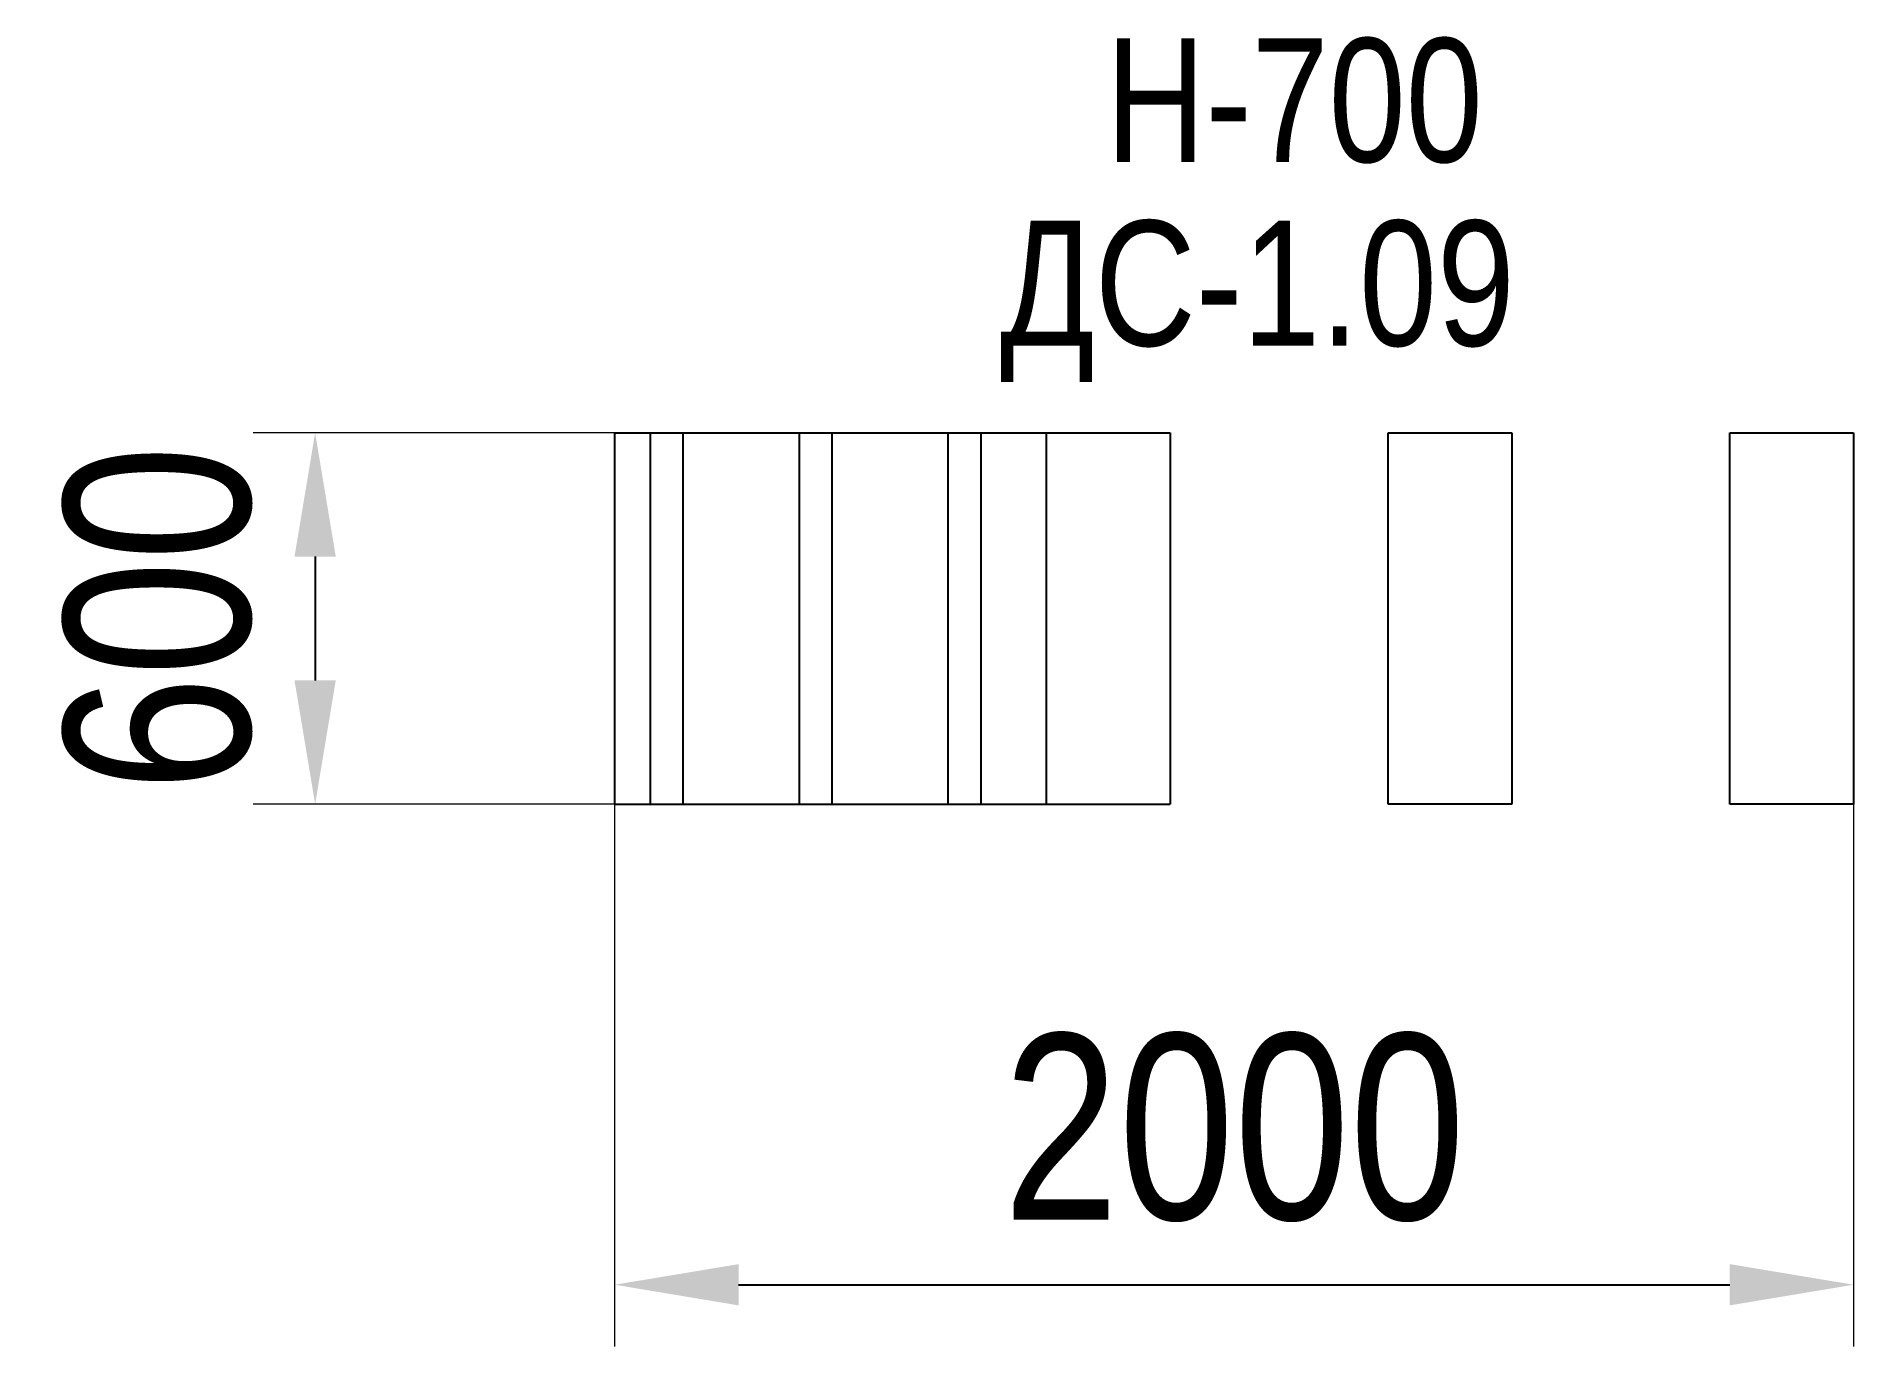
# Model space of a CAD drawing. Header units: millimetres. Extents: x -1935 to 998, y -1127 to 990.
import ezdxf

# ---------------------------------------------------------------- set-up
doc = ezdxf.new("R2010")
doc.units = ezdxf.units.MM
for name, color, linetype in [('DIKOM_АРТИКУЛ', 7, 'Continuous'), ('DIKOM_ОБЪЕКТ', 7, 'Continuous'), ('DIKOM_РАЗМЕР_ОБЪЕКТА', 7, 'Continuous')]:
    doc.layers.add(name, color=color, linetype=linetype)
doc.styles.add('style1', font='arial.ttf', dxfattribs={"width": 0.8})
doc.dimstyles.new('1-50', dxfattribs={"dimtxt": 300, "dimasz": 200, "dimexe": 100, "dimexo": 0, "dimgap": 100, "dimtad": 1, "dimdec": 0, "dimtxsty": 'style1', "dimcen": 0, "dimclrd": 7, "dimclre": 7, "dimadec": 1, "dimazin": 2, "dimtfac": 1, "dimtdec": 0, "dimtmove": 0, "dimatfit": 3, "dimfxl": 0, "dimlwd": 25, "dimlwe": 18, "dimarcsym": 0})

# ---------------------------------------------------------------- blocks, each defined once
blk = doc.blocks.new('*D63')
at = {"layer": 'Defpoints', "color": 0, "transparency": 16777216}
for p in [(-778.3, 349.4), (-1485.2, -250.6), (-778.3, -250.6)]:
    blk.add_point(p, dxfattribs=at)
at = {"layer": 'DIKOM_РАЗМЕР_ОБЪЕКТА', "color": 7, "lineweight": 18, "transparency": 16777216}
for p, q in [((-778.3, 349.4), (-1585.2, 349.4)), ((-778.3, -250.6), (-1585.2, -250.6))]:
    blk.add_line(p, q, dxfattribs=at)
at = {"layer": 'DIKOM_РАЗМЕР_ОБЪЕКТА', "color": 7, "lineweight": 25, "transparency": 16777216}
blk.add_line((-1485.2, 149.4), (-1485.2, -50.6), dxfattribs=at)
at = {"layer": 'DIKOM_РАЗМЕР_ОБЪЕКТА', "color": 7, "transparency": 16777216}
for points in [[(-1518.5, 149.4), (-1451.9, 149.4), (-1485.2, 349.4)], [(-1518.5, -50.6), (-1451.9, -50.6), (-1485.2, -250.6)]]:
    blk.add_solid(points, dxfattribs=at)
at = {"layer": 'DIKOM_РАЗМЕР_ОБЪЕКТА', "color": 0, "transparency": 16777216, "insert": (-1738.4, 49.4), "char_height": 300, "attachment_point": 5, "rotation": 90, "style": 'style1'}
blk.add_mtext('600', dxfattribs=at)
blk = doc.blocks.new('*D64')
at = {"layer": 'Defpoints', "color": 0, "transparency": 16777216}
for p in [(-1001.7, 39.6), (998.3, 39.6), (998.3, -1026.6)]:
    blk.add_point(p, dxfattribs=at)
at = {"layer": 'DIKOM_РАЗМЕР_ОБЪЕКТА', "color": 7, "lineweight": 18, "transparency": 16777216}
for p, q in [((-1001.7, 39.6), (-1001.7, -1126.6)), ((998.3, 39.6), (998.3, -1126.6))]:
    blk.add_line(p, q, dxfattribs=at)
at = {"layer": 'DIKOM_РАЗМЕР_ОБЪЕКТА', "color": 7, "lineweight": 25, "transparency": 16777216}
blk.add_line((-801.7, -1026.6), (798.3, -1026.6), dxfattribs=at)
at = {"layer": 'DIKOM_РАЗМЕР_ОБЪЕКТА', "color": 7, "transparency": 16777216}
for points in [[(-801.7, -993.3), (-801.7, -1059.9), (-1001.7, -1026.6)], [(798.3, -993.3), (798.3, -1059.9), (998.3, -1026.6)]]:
    blk.add_solid(points, dxfattribs=at)
at = {"layer": 'DIKOM_РАЗМЕР_ОБЪЕКТА', "color": 0, "transparency": 16777216, "insert": (-1.7, -773.4), "char_height": 300, "attachment_point": 5, "style": 'style1'}
blk.add_mtext('2000', dxfattribs=at)

msp = doc.modelspace()

# ---------------------------------------------------------------- linework, layer by layer
at = {"layer": 'DIKOM_ОБЪЕКТ'}
for p, q in [((-1001.7, 349.4), (-104.9, 349.4)), ((-1001.7, 349.4), (-1001.7, -250.6)), ((-944.5, 349.4), (-944.5, -250.6)), ((-891.5, 349.4), (-891.5, -250.6)), ((-704.1, 349.4), (-704.1, -250.6)), ((-651.1, 349.4), (-651.1, -250.6)), ((-463.7, 349.4), (-463.7, -250.6)), ((-410.7, 349.4), (-410.7, -250.6)), ((-304.9, 349.4), (-304.9, -250.6)), ((-104.9, 349.4), (-104.9, -250.6)), ((246.7, 349.4), (446.7, 349.4)), ((246.7, -250.6), (246.7, 349.4)), ((446.7, 349.4), (446.7, -250.6)), ((798.3, 349.4), (998.3, 349.4)), ((798.3, -250.6), (798.3, 349.4)), ((888.3, 349.4), (908.3, 349.4)), ((998.3, 349.4), (998.3, -250.6)), ((-1001.7, -250.6), (-104.9, -250.6)), ((446.7, -250.6), (246.7, -250.6)), ((998.3, -250.6), (798.3, -250.6)), ((908.3, -250.6), (888.3, -250.6))]:
    msp.add_line(p, q, dxfattribs=at)

# ---------------------------------------------------------------- texts
at = {"layer": 'DIKOM_АРТИКУЛ', "insert": (-379.8, 692), "char_height": 202.19, "width": 2732.336, "attachment_point": 1, "style": 'style1'}
msp.add_mtext('{\\fArial|b0|i0|c204|p34;ДС}-1.09', dxfattribs=at)
at = {"layer": 'DIKOM_РАЗМЕР_ОБЪЕКТА', "insert": (-209.2, 986.6), "char_height": 200, "width": 3543.223, "attachment_point": 1, "style": 'style1'}
msp.add_mtext('H-700', dxfattribs=at)

# ---------------------------------------------------------------- dimensions: what is measured, and where the dimension line sits
at = {"layer": 'DIKOM_РАЗМЕР_ОБЪЕКТА'}
dim = msp.add_linear_dim(base=(-1485.2, -250.6), p1=(-778.3, 349.4), p2=(-778.3, -250.6), angle=90, dimstyle='1-50', dxfattribs=at)
dim.commit()
dim.dimension.update_dxf_attribs({"geometry": '*D63', "text_midpoint": (-1485.2, 49.4), "dimtype": 160})
dim = msp.add_linear_dim(base=(998.3, -1026.6), p1=(-1001.7, 39.6), p2=(998.3, 39.6), dimstyle='1-50', dxfattribs=at)
dim.commit()
dim.dimension.update_dxf_attribs({"geometry": '*D64', "text_midpoint": (-1.7, -1026.6), "dimtype": 160})

doc.saveas('drawing.dxf')
